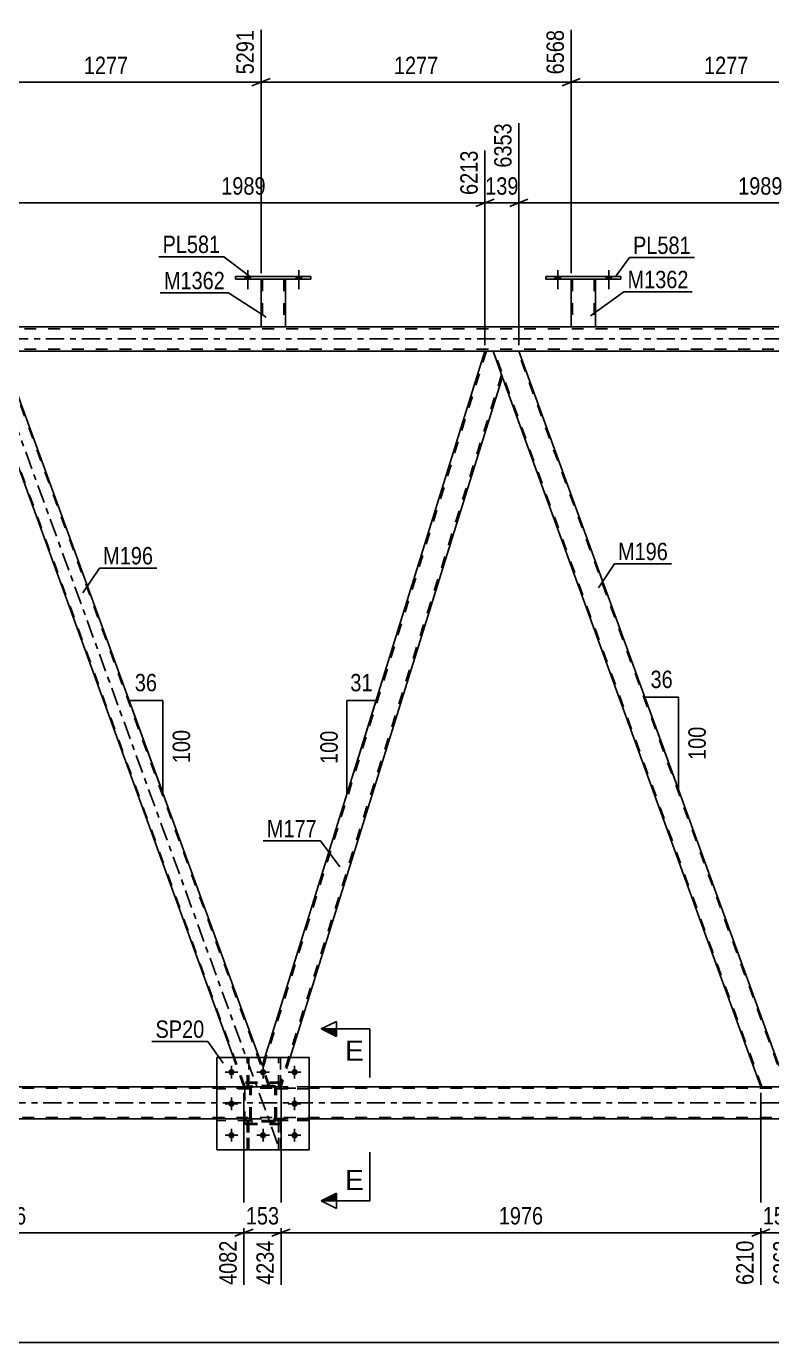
# Model space of a CAD drawing. Header units: millimetres. Extents: x -97 to 744, y -428 to 166.
# Drawn here: x 164 to 286.8, y -165.4 to 51.5 of the extents above; entities that cross this region are included whole.
import ezdxf

# ---------------------------------------------------------------- set-up
doc = ezdxf.new("R2010")
doc.units = ezdxf.units.MM
doc.linetypes.add('DXK_LINE_DOT2', pattern=[3.9198, 1.9599, -1.9599])
doc.linetypes.add('DXK_LINE_DOT3', pattern=[5.9187, 2.979, -0.9799, 0.9799, -0.9799])
doc.styles.add('Arial', font='ARIAL.TTF', dxfattribs={"height": 0.2})
doc.styles.add('Arial Narrow', font='ARIALN.TTF', dxfattribs={"height": 0.2})

# ---------------------------------------------------------------- blocks, each defined once
blk = doc.blocks.new('Part-814185529-4135 - 3717')
at = {"color": 2, "linetype": 'Continuous'}
for p, q in [((202.71, 9.84), (202.71, 2)), ((206.71, 9.84), (206.71, 2)), ((202.71, 2), (206.71, 2))]:
    blk.add_line(p, q, dxfattribs=at)
at = {"color": 7, "linetype": 'DXK_LINE_DOT2'}
for p, q in [((202.71, 9.84), (206.71, 9.84)), ((202.71, 9.84), (202.71, 9.84)), ((202.71, 9.84), (202.71, 9.84)), ((202.95, 9.84), (202.95, 2)), ((206.47, 9.84), (206.47, 2)), ((206.71, 9.84), (206.71, 9.84)), ((206.71, 9.84), (206.71, 9.84)), ((206.41, 2), (206.45, 2)), ((206.41, 2), (206.45, 2)), ((206.45, 2), (206.47, 2)), ((206.45, 2), (206.47, 2))]:
    blk.add_line(p, q, dxfattribs=at)
blk = doc.blocks.new('Part-814185529-3800 - 3717')
at = {"color": 7, "linetype": 'DXK_LINE_DOT2'}
for p, q in [((205.59, -133.6), (205.59, -128.77)), ((205.59, -128.77), (205.91, -128.77)), ((205.59, -129.37), (205.91, -129.37)), ((205.91, -128.77), (205.91, -133.6)), ((205.91, -133.6), (205.59, -133.6))]:
    blk.add_line(p, q, dxfattribs=at)
blk = doc.blocks.new('Part-814185529-3842 - 3717')
at = {"color": 7, "linetype": 'DXK_LINE_DOT2'}
for p, q in [((205.91, -128.77), (205.59, -128.77)), ((205.59, -128.77), (205.59, -133.6)), ((205.59, -129.37), (205.91, -129.37)), ((205.91, -133.6), (205.91, -128.77)), ((205.59, -133.6), (205.91, -133.6))]:
    blk.add_line(p, q, dxfattribs=at)
blk = doc.blocks.new('Part-814185529-3785 - 3717')
at = {"color": 7, "linetype": 'DXK_LINE_DOT2'}
for p, q in [((200.83, -123.24), (195.43, -123.24)), ((195.43, -123.56), (195.43, -123.24)), ((200.83, -123.56), (195.43, -123.56)), ((200.23, -123.56), (200.23, -123.24)), ((200.83, -123.24), (200.83, -123.56))]:
    blk.add_line(p, q, dxfattribs=at)
blk = doc.blocks.new('Part-814185529-3806 - 3717')
at = {"color": 7, "linetype": 'DXK_LINE_DOT2'}
for p, q in [((205.59, -123.25), (205.59, -118.4)), ((205.59, -118.4), (205.91, -118.4)), ((205.91, -118.4), (205.91, -123.25)), ((205.59, -122.65), (205.91, -122.65)), ((205.91, -123.25), (205.59, -123.25))]:
    blk.add_line(p, q, dxfattribs=at)
blk = doc.blocks.new('Part-814185529-3753 - 3717')
at = {"color": 7, "linetype": 'DXK_LINE_DOT2'}
for p, q in [((200.71, -128.77), (200.39, -128.77)), ((200.39, -128.77), (200.39, -133.6)), ((200.39, -129.37), (200.71, -129.37)), ((200.71, -133.6), (200.71, -128.77)), ((200.39, -133.6), (200.71, -133.6))]:
    blk.add_line(p, q, dxfattribs=at)
blk = doc.blocks.new('Part-814185529-3756 - 3717')
at = {"color": 2, "linetype": 'Continuous'}
for p, q in [((205.59, -118.4), (205.59, -118.4)), ((205.91, -118.4), (205.59, -118.4)), ((205.91, -118.4), (205.91, -118.4))]:
    blk.add_line(p, q, dxfattribs=at)
at = {"color": 7, "linetype": 'DXK_LINE_DOT2'}
for p, q in [((205.59, -123.25), (205.59, -118.4)), ((205.91, -123.25), (205.91, -118.4)), ((205.59, -122.65), (205.91, -122.65)), ((205.91, -123.25), (205.59, -123.25))]:
    blk.add_line(p, q, dxfattribs=at)
blk = doc.blocks.new('Part-814185529-3828 - 3717')
at = {"color": 7, "linetype": 'DXK_LINE_DOT2'}
for p, q in [((210.63, -128.44), (205.23, -128.44)), ((205.23, -128.44), (205.23, -128.76)), ((205.23, -128.76), (210.63, -128.76)), ((205.83, -128.76), (205.83, -128.44)), ((210.63, -128.76), (210.63, -128.44))]:
    blk.add_line(p, q, dxfattribs=at)
blk = doc.blocks.new('Part-814185529-3831 - 3717')
at = {"color": 7, "linetype": 'DXK_LINE_DOT2'}
for p, q in [((200.39, -123.25), (200.39, -118.4)), ((200.39, -118.4), (200.71, -118.4)), ((200.71, -118.4), (200.71, -123.25)), ((200.39, -122.65), (200.71, -122.65)), ((200.71, -123.25), (200.39, -123.25))]:
    blk.add_line(p, q, dxfattribs=at)
blk = doc.blocks.new('Part-814185529-4130 - 3717')
at = {"color": 2, "linetype": 'Continuous'}
for p, q in [((249.59, 10.32), (249.59, 9.84)), ((261.99, 10.32), (249.59, 10.32)), ((249.59, 9.84), (261.99, 9.84)), ((261.99, 9.84), (261.99, 10.32))]:
    blk.add_line(p, q, dxfattribs=at)
blk = doc.blocks.new('Part-814185529-3772 - 3717')
at = {"color": 7, "linetype": 'DXK_LINE_DOT2'}
for p, q in [((200.83, -123.48), (200.87, -123.3)), ((200.87, -123.3), (200.83, -123.48)), ((200.83, -128.52), (200.83, -123.48)), ((201.07, -123.48), (201.09, -123.39)), ((201.07, -128.52), (201.07, -123.48)), ((201.09, -123.39), (201.14, -123.31)), ((201.13, -123.04), (201.31, -123)), ((201.31, -123), (201.13, -123.04)), ((201.14, -123.31), (201.22, -123.26)), ((201.22, -123.26), (201.31, -123.24)), ((204.75, -123), (201.31, -123)), ((201.31, -123.24), (204.75, -123.24)), ((204.75, -123), (204.94, -123.04)), ((204.94, -123.04), (204.75, -123)), ((204.75, -123.24), (204.85, -123.26)), ((204.85, -123.26), (204.92, -123.31)), ((204.92, -123.31), (204.98, -123.39)), ((204.98, -123.39), (204.99, -123.48)), ((204.99, -128.52), (204.99, -123.48)), ((205.2, -123.3), (205.23, -123.48)), ((205.23, -123.48), (205.2, -123.3)), ((205.23, -128.52), (205.23, -123.48)), ((200.87, -128.71), (200.83, -128.52)), ((200.83, -128.52), (200.87, -128.71)), ((201.09, -128.62), (201.07, -128.52)), ((201.14, -128.69), (201.09, -128.62)), ((201.31, -129), (201.13, -128.97)), ((201.13, -128.97), (201.31, -129)), ((201.22, -128.75), (201.14, -128.69)), ((201.31, -128.76), (201.22, -128.75)), ((204.75, -128.76), (201.31, -128.76)), ((204.75, -129), (201.31, -129)), ((204.85, -128.75), (204.75, -128.76)), ((204.94, -128.97), (204.75, -129)), ((204.75, -129), (204.94, -128.97)), ((204.92, -128.69), (204.85, -128.75)), ((204.98, -128.62), (204.92, -128.69)), ((204.99, -128.52), (204.98, -128.62)), ((205.23, -128.52), (205.2, -128.71)), ((205.2, -128.71), (205.23, -128.52))]:
    blk.add_line(p, q, dxfattribs=at)
at = {"color": 7, "linetype": 'DXK_LINE_DOT3'}
blk.add_line((203.03, -126), (203.03, -126), dxfattribs=at)
at = {"color": 7, "linetype": 'DXK_LINE_DOT2'}
for centre, start, end in [((201.31, -123.48), 112.5, 157.5), ((201.31, -123.48), 112.5, 157.5), ((204.75, -123.48), 22.5, 67.5), ((204.75, -123.48), 22.5, 67.5), ((201.31, -128.52), 202.5, 247.5), ((201.31, -128.52), 202.5, 247.5), ((204.75, -128.52), 292.5, 337.5), ((204.75, -128.52), 292.5, 337.5)]:
    blk.add_arc(centre, 0.48, start, end, dxfattribs=at)
blk = doc.blocks.new('Part-814185529-3775 - 3717')
at = {"color": 7, "linetype": 'DXK_LINE_DOT2'}
for p, q in [((200.83, -123.24), (195.43, -123.24)), ((195.43, -123.24), (195.43, -123.56)), ((200.83, -123.56), (195.43, -123.56)), ((200.23, -123.56), (200.23, -123.24)), ((200.83, -123.56), (200.83, -123.24))]:
    blk.add_line(p, q, dxfattribs=at)
blk = doc.blocks.new('Part-814185529-3849 - 3717')
at = {"color": 7, "linetype": 'DXK_LINE_DOT2'}
for p, q in [((195.43, -118.4), (210.63, -118.4)), ((195.43, -118.4), (195.43, -133.6)), ((210.63, -118.4), (210.63, -133.6)), ((195.43, -133.6), (210.63, -133.6))]:
    blk.add_line(p, q, dxfattribs=at)
blk = doc.blocks.new('Part-814185529-3778 - 3717')
at = {"color": 7, "linetype": 'DXK_LINE_DOT2'}
for p, q in [((200.83, -128.44), (195.43, -128.44)), ((195.43, -128.44), (195.43, -128.76)), ((200.83, -128.76), (195.43, -128.76)), ((200.23, -128.76), (200.23, -128.44)), ((200.83, -128.76), (200.83, -128.44))]:
    blk.add_line(p, q, dxfattribs=at)
blk = doc.blocks.new('Part-814185529-3782 - 3717')
at = {"color": 7, "linetype": 'DXK_LINE_DOT2'}
for p, q in [((205.23, -128.76), (205.23, -128.44)), ((205.23, -128.44), (210.63, -128.44)), ((210.63, -128.76), (205.23, -128.76)), ((205.83, -128.76), (205.83, -128.44)), ((210.63, -128.44), (210.63, -128.76))]:
    blk.add_line(p, q, dxfattribs=at)
blk = doc.blocks.new('Part-814185529-3788 - 3717')
at = {"color": 7, "linetype": 'DXK_LINE_DOT2'}
for p, q in [((200.83, -128.44), (195.43, -128.44)), ((195.43, -128.76), (195.43, -128.44)), ((200.83, -128.76), (195.43, -128.76)), ((200.23, -128.76), (200.23, -128.44)), ((200.83, -128.44), (200.83, -128.76))]:
    blk.add_line(p, q, dxfattribs=at)
blk = doc.blocks.new('Part-814185529-3791 - 3717')
at = {"color": 2, "linetype": 'Continuous'}
for p, q in [((200.39, -118.4), (200.39, -118.4)), ((200.71, -118.4), (200.39, -118.4)), ((200.71, -118.4), (200.71, -118.4))]:
    blk.add_line(p, q, dxfattribs=at)
at = {"color": 7, "linetype": 'DXK_LINE_DOT2'}
for p, q in [((200.39, -123.25), (200.39, -118.4)), ((200.71, -123.25), (200.71, -118.4)), ((200.39, -122.65), (200.71, -122.65)), ((200.71, -123.25), (200.39, -123.25))]:
    blk.add_line(p, q, dxfattribs=at)
blk = doc.blocks.new('Part-814185529-3819 - 3717')
at = {"color": 7, "linetype": 'DXK_LINE_DOT2'}
for p, q in [((205.23, -123.56), (205.23, -123.24)), ((205.23, -123.24), (210.63, -123.24)), ((210.63, -123.56), (205.23, -123.56)), ((205.83, -123.56), (205.83, -123.24)), ((210.63, -123.24), (210.63, -123.56))]:
    blk.add_line(p, q, dxfattribs=at)
blk = doc.blocks.new('Part-814185529-3825 - 3717')
at = {"color": 7, "linetype": 'DXK_LINE_DOT2'}
for p, q in [((210.63, -123.24), (205.23, -123.24)), ((205.23, -123.24), (205.23, -123.56)), ((205.23, -123.56), (210.63, -123.56)), ((205.83, -123.56), (205.83, -123.24)), ((210.63, -123.56), (210.63, -123.24))]:
    blk.add_line(p, q, dxfattribs=at)
blk = doc.blocks.new('Part-814185529-3848 - 3717')
at = {"color": 2, "linetype": 'Continuous'}
for p, q in [((210.63, -118.4), (195.43, -118.4)), ((195.43, -133.6), (195.43, -118.4)), ((210.63, -133.6), (210.63, -118.4)), ((210.63, -133.6), (195.43, -133.6))]:
    blk.add_line(p, q, dxfattribs=at)
blk = doc.blocks.new('Part-814185529-3850 - 3717')
at = {"color": 7, "linetype": 'DXK_LINE_DOT2'}
for p, q in [((200.83, -123.48), (200.87, -123.3)), ((200.87, -123.3), (200.83, -123.48)), ((200.83, -128.52), (200.83, -123.48)), ((201.07, -123.48), (201.09, -123.39)), ((201.07, -128.52), (201.07, -123.48)), ((201.09, -123.39), (201.14, -123.31)), ((201.13, -123.04), (201.31, -123)), ((201.31, -123), (201.13, -123.04)), ((201.14, -123.31), (201.22, -123.26)), ((201.22, -123.26), (201.31, -123.24)), ((204.75, -123), (201.31, -123)), ((201.31, -123.24), (204.75, -123.24)), ((204.75, -123), (204.94, -123.04)), ((204.94, -123.04), (204.75, -123)), ((204.75, -123.24), (204.85, -123.26)), ((204.85, -123.26), (204.92, -123.31)), ((204.92, -123.31), (204.98, -123.39)), ((204.98, -123.39), (204.99, -123.48)), ((204.99, -128.52), (204.99, -123.48)), ((205.2, -123.3), (205.23, -123.48)), ((205.23, -123.48), (205.2, -123.3)), ((205.23, -128.52), (205.23, -123.48)), ((200.87, -128.71), (200.83, -128.52)), ((200.83, -128.52), (200.87, -128.71)), ((201.09, -128.62), (201.07, -128.52)), ((201.14, -128.69), (201.09, -128.62)), ((201.31, -129), (201.13, -128.97)), ((201.13, -128.97), (201.31, -129)), ((201.22, -128.75), (201.14, -128.69)), ((201.31, -128.76), (201.22, -128.75)), ((204.75, -128.76), (201.31, -128.76)), ((204.75, -129), (201.31, -129)), ((204.85, -128.75), (204.75, -128.76)), ((204.94, -128.97), (204.75, -129)), ((204.75, -129), (204.94, -128.97)), ((204.92, -128.69), (204.85, -128.75)), ((204.98, -128.62), (204.92, -128.69)), ((204.99, -128.52), (204.98, -128.62)), ((205.23, -128.52), (205.2, -128.71)), ((205.2, -128.71), (205.23, -128.52))]:
    blk.add_line(p, q, dxfattribs=at)
at = {"color": 7, "linetype": 'DXK_LINE_DOT3'}
blk.add_line((203.03, -126), (203.03, -126), dxfattribs=at)
at = {"color": 7, "linetype": 'DXK_LINE_DOT2'}
for centre, start, end in [((201.31, -123.48), 112.5, 157.5), ((201.31, -123.48), 112.5, 157.5), ((204.75, -123.48), 22.5, 67.5), ((204.75, -123.48), 22.5, 67.5), ((201.31, -128.52), 202.5, 247.5), ((201.31, -128.52), 202.5, 247.5), ((204.75, -128.52), 292.5, 337.5), ((204.75, -128.52), 292.5, 337.5)]:
    blk.add_arc(centre, 0.48, start, end, dxfattribs=at)
blk = doc.blocks.new('Part-814185529-3851 - 3717')
at = {"color": 7, "linetype": 'DXK_LINE_DOT2'}
for p, q in [((206.03, -122.6), (200.03, -122.6)), ((200.03, -129.4), (200.03, -122.6)), ((206.03, -129.4), (206.03, -122.6)), ((206.03, -129.4), (200.03, -129.4))]:
    blk.add_line(p, q, dxfattribs=at)
blk = doc.blocks.new('Part-814185529-3928 - 3717')
at = {"color": 7, "linetype": 'DXK_LINE_DOT2'}
for p, q in [((639.97, 1.68), (25.23, 1.68)), ((206.71, 2), (202.71, 2)), ((257.79, 2), (253.79, 2)), ((639.97, -1.68), (25.23, -1.68)), ((245.16, -2), (239.59, -2))]:
    blk.add_line(p, q, dxfattribs=at)
at = {"color": 7, "linetype": 'DXK_LINE_DOT3'}
blk.add_line((25.23, 0), (639.97, 0), dxfattribs=at)
at = {"color": 2, "linetype": 'Continuous'}
for p, q in [((202.71, 2), (155.63, 2)), ((253.79, 2), (206.71, 2)), ((304.87, 2), (257.79, 2)), ((239.59, -2), (160.03, -2)), ((324.72, -2), (245.16, -2))]:
    blk.add_line(p, q, dxfattribs=at)
blk = doc.blocks.new('Bolt-814185529-3929 - 3717')
at = {"linetype": 'Continuous'}
for points in [[(198.35, -120.8, -1), (197.31, -120.8, -1)], [(203.55, -120.8, -1), (202.51, -120.8, -1)], [(208.75, -120.8, -1), (207.71, -120.8, -1)], [(198.35, -126, -1), (197.31, -126, -1)], [(208.75, -126, -1), (207.71, -126, -1)], [(198.35, -131.2, -1), (197.31, -131.2, -1)], [(203.55, -131.2, -1), (202.51, -131.2, -1)], [(208.75, -131.2, -1), (207.71, -131.2, -1)]]:
    blk.add_hatch(color=1, dxfattribs=at).paths.add_polyline_path(points)
at = {"color": 1, "linetype": 'Continuous'}
for p, q in [((198.87, -120.8), (196.79, -120.8)), ((197.83, -119.76), (197.83, -121.84)), ((204.07, -120.8), (201.99, -120.8)), ((203.03, -119.76), (203.03, -121.84)), ((209.27, -120.8), (207.19, -120.8)), ((208.23, -119.76), (208.23, -121.84)), ((197.83, -124.96), (197.83, -127.04)), ((208.23, -124.96), (208.23, -127.04)), ((198.87, -126), (196.79, -126)), ((209.27, -126), (207.19, -126)), ((198.87, -131.2), (196.79, -131.2)), ((197.83, -130.16), (197.83, -132.24)), ((204.07, -131.2), (201.99, -131.2)), ((203.03, -130.16), (203.03, -132.24)), ((209.27, -131.2), (207.19, -131.2)), ((208.23, -130.16), (208.23, -132.24))]:
    blk.add_line(p, q, dxfattribs=at)
blk = doc.blocks.new('Part-814185529-3934 - 3717')
at = {"color": 7, "linetype": 'DXK_LINE_DOT2'}
for p, q in [((239.84, -2), (203.02, -120.12)), ((242.32, -5.88), (205.74, -123.22)), ((242.45, -6.25), (242.44, -6.2)), ((242.45, -6.25), (242.44, -6.2)), ((203.31, -118.4), (202.89, -119.75)), ((207.5, -118.4), (206, -123.22)), ((204.15, -123.22), (202.89, -119.75)), ((206, -123.22), (204.15, -123.22))]:
    blk.add_line(p, q, dxfattribs=at)
at = {"color": 2, "linetype": 'Continuous'}
for p, q in [((239.59, -2), (203.31, -118.4)), ((240.91, -2), (239.59, -2)), ((242.44, -6.2), (240.91, -2)), ((242.45, -6.25), (207.5, -118.4))]:
    blk.add_line(p, q, dxfattribs=at)
blk = doc.blocks.new('Part-814185529-3939 - 3717')
at = {"color": 7, "linetype": 'DXK_LINE_DOT3'}
blk.add_line((205.44, -132.62), (154.48, 7.4), dxfattribs=at)
at = {"color": 2, "linetype": 'Continuous'}
for p, q in [((160.03, -2), (155.77, -2)), ((202.4, -118.4), (160.03, -2)), ((198.14, -118.4), (157.3, -6.2))]:
    blk.add_line(p, q, dxfattribs=at)
at = {"color": 7, "linetype": 'DXK_LINE_DOT2'}
for p, q in [((155.77, -2), (157.3, -6.2)), ((200.06, -123.22), (155.94, -2)), ((203.98, -123.22), (159.86, -2)), ((199.89, -123.22), (198.14, -118.4)), ((204.15, -123.22), (202.4, -118.4)), ((204.15, -123.22), (199.89, -123.22))]:
    blk.add_line(p, q, dxfattribs=at)
blk = doc.blocks.new('Part-814185529-3957 - 3717')
at = {"color": 2, "linetype": 'Continuous'}
for p, q in [((195.43, -123.22), (36.63, -123.22)), ((365.7, -123.22), (210.63, -123.22)), ((195.43, -128.5), (36.63, -128.5)), ((365.7, -128.5), (210.63, -128.5))]:
    blk.add_line(p, q, dxfattribs=at)
at = {"color": 7, "linetype": 'DXK_LINE_DOT2'}
for p, q in [((651.37, -123.46), (36.63, -123.46)), ((210.63, -123.22), (195.43, -123.22)), ((651.37, -128.26), (36.63, -128.26)), ((210.63, -128.5), (195.43, -128.5))]:
    blk.add_line(p, q, dxfattribs=at)
at = {"color": 7, "linetype": 'DXK_LINE_DOT3'}
blk.add_line((36.63, -125.86), (651.37, -125.86), dxfattribs=at)
blk = doc.blocks.new('Part-814185529-3962 - 3717')
at = {"color": 7, "linetype": 'DXK_LINE_DOT2'}
for p, q in [((206.03, -122.47), (200.03, -122.47)), ((200.03, -129.27), (200.03, -122.47)), ((206.03, -129.27), (206.03, -122.47)), ((206.03, -129.27), (200.03, -129.27))]:
    blk.add_line(p, q, dxfattribs=at)
blk = doc.blocks.new('Part-814185529-3992 - 3717')
at = {"color": 2, "linetype": 'Continuous'}
for p, q in [((245.16, -2), (240.91, -2)), ((288.04, -119.8), (245.16, -2)), ((285.03, -123.22), (242.44, -6.2))]:
    blk.add_line(p, q, dxfattribs=at)
at = {"color": 7, "linetype": 'DXK_LINE_DOT2'}
for p, q in [((240.91, -2), (242.44, -6.2)), ((285.2, -123.22), (241.08, -2)), ((289.11, -123.22), (244.99, -2)), ((289.28, -123.22), (288.04, -119.8)), ((285.03, -123.22), (289.28, -123.22))]:
    blk.add_line(p, q, dxfattribs=at)
blk = doc.blocks.new('Part-814185529-4006 - 3717')
at = {"color": 7, "linetype": 'DXK_LINE_DOT2'}
for p, q in [((200.39, -133.6), (200.39, -128.77)), ((200.39, -128.77), (200.71, -128.77)), ((200.39, -129.37), (200.71, -129.37)), ((200.71, -128.77), (200.71, -133.6)), ((200.71, -133.6), (200.39, -133.6))]:
    blk.add_line(p, q, dxfattribs=at)
blk = doc.blocks.new('Bolt-814185529-4035 - 3717')
at = {"color": 1, "linetype": 'Continuous'}
for p, q in [((196.79, -120.8), (197.49, -120.8)), ((197.83, -119.76), (197.83, -120.46)), ((197.83, -121.84), (197.83, -121.15)), ((198.87, -120.8), (198.18, -120.8)), ((201.99, -120.8), (202.69, -120.8)), ((203.03, -119.76), (203.03, -120.46)), ((203.03, -121.84), (203.03, -121.15)), ((204.07, -120.8), (203.38, -120.8)), ((207.19, -120.8), (207.89, -120.8)), ((208.23, -119.76), (208.23, -120.46)), ((208.23, -121.84), (208.23, -121.15)), ((209.27, -120.8), (208.58, -120.8)), ((197.83, -124.96), (197.83, -125.66)), ((208.23, -124.96), (208.23, -125.66)), ((196.79, -126), (197.49, -126)), ((197.83, -127.04), (197.83, -126.35)), ((198.87, -126), (198.18, -126)), ((207.19, -126), (207.89, -126)), ((208.23, -127.04), (208.23, -126.35)), ((209.27, -126), (208.58, -126)), ((196.79, -131.2), (197.49, -131.2)), ((197.83, -130.16), (197.83, -130.86)), ((197.83, -132.24), (197.83, -131.55)), ((198.87, -131.2), (198.18, -131.2)), ((201.99, -131.2), (202.69, -131.2)), ((203.03, -130.16), (203.03, -130.86)), ((203.03, -132.24), (203.03, -131.55)), ((204.07, -131.2), (203.38, -131.2)), ((207.19, -131.2), (207.89, -131.2)), ((208.23, -130.16), (208.23, -130.86)), ((208.23, -132.24), (208.23, -131.55)), ((209.27, -131.2), (208.58, -131.2))]:
    blk.add_line(p, q, dxfattribs=at)
blk = doc.blocks.new('Part-814185529-4125 - 3717')
at = {"color": 2, "linetype": 'Continuous'}
for p, q in [((253.79, 9.84), (253.79, 2)), ((257.79, 9.84), (257.79, 2)), ((253.79, 2), (257.79, 2))]:
    blk.add_line(p, q, dxfattribs=at)
at = {"color": 7, "linetype": 'DXK_LINE_DOT2'}
for p, q in [((253.79, 9.84), (257.79, 9.84)), ((253.79, 9.84), (253.79, 9.84)), ((253.79, 9.84), (253.79, 9.84)), ((254.03, 9.84), (254.03, 2)), ((257.55, 9.84), (257.55, 2)), ((257.79, 9.84), (257.79, 9.84)), ((257.79, 9.84), (257.79, 9.84)), ((257.49, 2), (257.53, 2)), ((257.49, 2), (257.53, 2)), ((257.53, 2), (257.55, 2)), ((257.53, 2), (257.55, 2))]:
    blk.add_line(p, q, dxfattribs=at)
blk = doc.blocks.new('Part-814185529-4140 - 3717')
at = {"color": 2, "linetype": 'Continuous'}
for p, q in [((198.51, 10.32), (198.51, 9.84)), ((210.91, 10.32), (198.51, 10.32)), ((198.51, 9.84), (210.91, 9.84)), ((210.91, 9.84), (210.91, 10.32))]:
    blk.add_line(p, q, dxfattribs=at)
blk = doc.blocks.new('Bolt-814185529-4185 - 3717')
at = {"linetype": 'Continuous'}
for points in [[(251.15, 9.84), (252.03, 9.84), (252.03, 10.32), (251.15, 10.32)], [(259.55, 9.84), (260.43, 9.84), (260.43, 10.32), (259.55, 10.32)]]:
    blk.add_hatch(color=1, dxfattribs=at).paths.add_polyline_path(points)
at = {"color": 1, "linetype": 'Continuous'}
for p, q in [((251.59, 11.32), (251.59, 8.2)), ((259.99, 11.32), (259.99, 8.2)), ((251.15, 10.32), (251.15, 9.84)), ((252.03, 10.32), (252.03, 9.84)), ((259.55, 10.32), (259.55, 9.84)), ((260.43, 10.32), (260.43, 9.84))]:
    blk.add_line(p, q, dxfattribs=at)
blk = doc.blocks.new('Bolt-814185529-4186 - 3717')
at = {"linetype": 'Continuous'}
for points in [[(251.15, 9.84), (252.03, 9.84), (252.03, 10.32), (251.15, 10.32)], [(259.55, 9.84), (260.43, 9.84), (260.43, 10.32), (259.55, 10.32)]]:
    blk.add_hatch(color=1, dxfattribs=at).paths.add_polyline_path(points)
at = {"color": 1, "linetype": 'Continuous'}
for p, q in [((251.59, 11.32), (251.59, 8.2)), ((259.99, 11.32), (259.99, 8.2)), ((251.15, 10.32), (251.15, 9.84)), ((252.03, 10.32), (252.03, 9.84)), ((259.55, 10.32), (259.55, 9.84)), ((260.43, 10.32), (260.43, 9.84))]:
    blk.add_line(p, q, dxfattribs=at)
blk = doc.blocks.new('Bolt-814185529-4187 - 3717')
at = {"linetype": 'Continuous'}
for points in [[(200.07, 9.84), (200.95, 9.84), (200.95, 10.32), (200.07, 10.32)], [(208.47, 9.84), (209.35, 9.84), (209.35, 10.32), (208.47, 10.32)]]:
    blk.add_hatch(color=1, dxfattribs=at).paths.add_polyline_path(points)
at = {"color": 1, "linetype": 'Continuous'}
for p, q in [((200.51, 11.32), (200.51, 8.2)), ((208.91, 11.32), (208.91, 8.2)), ((200.07, 10.32), (200.07, 9.84)), ((200.95, 10.32), (200.95, 9.84)), ((208.47, 10.32), (208.47, 9.84)), ((209.35, 10.32), (209.35, 9.84))]:
    blk.add_line(p, q, dxfattribs=at)
blk = doc.blocks.new('Bolt-814185529-4188 - 3717')
at = {"linetype": 'Continuous'}
for points in [[(200.07, 9.84), (200.95, 9.84), (200.95, 10.32), (200.07, 10.32)], [(208.47, 9.84), (209.35, 9.84), (209.35, 10.32), (208.47, 10.32)]]:
    blk.add_hatch(color=1, dxfattribs=at).paths.add_polyline_path(points)
at = {"color": 1, "linetype": 'Continuous'}
for p, q in [((200.51, 11.32), (200.51, 8.2)), ((208.91, 11.32), (208.91, 8.2)), ((200.07, 10.32), (200.07, 9.84)), ((200.95, 10.32), (200.95, 9.84)), ((208.47, 10.32), (208.47, 9.84)), ((209.35, 10.32), (209.35, 9.84))]:
    blk.add_line(p, q, dxfattribs=at)
blk = doc.blocks.new('AngleDimension-814185529-12829 - 3717')
at = {"color": 7, "linetype": 'Continuous'}
for p, q in [((182.37, -63.39), (180.97, -59.54)), ((186.51, -59.54), (180.97, -59.54)), ((186.51, -74.76), (180.97, -59.54)), ((186.51, -74.76), (186.51, -59.54))]:
    blk.add_line(p, q, dxfattribs=at)
at = {"color": 0}
for points in [[(186.17, -58.64), (186.17, -54.44), (181.31, -54.44), (181.31, -58.64)], [(191.61, -63.81), (187.41, -63.81), (187.41, -70.49), (191.61, -70.49)]]:
    blk.add_wipeout(points, dxfattribs=at)
at = {"color": 3, "style": 'Arial Narrow'}
blk.add_text('36', height=2.863, dxfattribs=at).set_placement((181.91, -58.04))
blk.add_text('100', height=2.863, rotation=90.0002, dxfattribs=at).set_placement((191.01, -69.89))
blk = doc.blocks.new('StraightDimension-814185529-4982 - 3717')
at = {"color": 7, "linetype": 'Continuous'}
for p, q in [((245.16, -1), (245.16, 35.54)), ((239.59, -1), (239.59, 31.04)), ((238.09, 21.83), (241.09, 23.03)), ((239.59, 22.43), (245.16, 22.43)), ((246.66, 23.03), (243.66, 21.83))]:
    blk.add_line(p, q, dxfattribs=at)
at = {"color": 0}
blk.add_wipeout([(245.72, 23.18), (245.72, 27.38), (239.03, 27.38), (239.03, 23.18)], dxfattribs=at)
at = {"color": 0, "linetype": 'Continuous'}
blk.add_wipeout([(244.56, 36.14), (240.36, 36.14), (240.36, 27.63), (244.56, 27.63)], dxfattribs=at)
at = {"color": 3, "linetype": 'Continuous', "style": 'Arial Narrow'}
blk.add_text('6353', height=2.863, rotation=90.0002, dxfattribs=at).set_placement((243.96, 28.23))
at = {"color": 3, "style": 'Arial Narrow'}
blk.add_text('139', height=2.863, dxfattribs=at).set_placement((239.63, 23.78))
blk = doc.blocks.new('StraightDimension-814185529-4630 - 3717')
at = {"color": 7, "linetype": 'Continuous'}
for p, q in [((206, -124.22), (206, -155.86)), ((285.03, -124.22), (285.03, -155.86)), ((207.5, -146.65), (204.5, -147.85)), ((206, -147.25), (285.03, -147.25)), ((283.53, -147.85), (286.53, -146.65))]:
    blk.add_line(p, q, dxfattribs=at)
at = {"color": 0}
blk.add_wipeout([(249.77, -146.5), (249.77, -142.3), (241.26, -142.3), (241.26, -146.5)], dxfattribs=at)
at = {"color": 0, "linetype": 'Continuous'}
blk.add_wipeout([(284.43, -147.95), (280.23, -147.95), (280.23, -156.46), (284.43, -156.46)], dxfattribs=at)
at = {"color": 3, "style": 'Arial Narrow'}
blk.add_text('1976', height=2.863, dxfattribs=at).set_placement((241.86, -145.9))
at = {"color": 3, "linetype": 'Continuous', "style": 'Arial Narrow'}
blk.add_text('6210', height=2.863, rotation=90.0002, dxfattribs=at).set_placement((283.83, -155.86))
blk = doc.blocks.new('StraightDimension-814185529-4963 - 3717')
at = {"color": 7, "linetype": 'Continuous'}
for p, q in [((245.16, -1), (245.16, 35.54)), ((324.72, -1), (324.72, 31.04)), ((246.66, 23.03), (243.66, 21.83)), ((245.16, 22.43), (324.72, 22.43)), ((323.22, 21.83), (326.22, 23.03))]:
    blk.add_line(p, q, dxfattribs=at)
at = {"color": 0, "linetype": 'Continuous'}
blk.add_wipeout([(324.12, 31.64), (319.92, 31.64), (319.92, 23.13), (324.12, 23.13)], dxfattribs=at)
at = {"color": 0}
blk.add_wipeout([(289.2, 23.18), (289.2, 27.38), (280.69, 27.38), (280.69, 23.18)], dxfattribs=at)
at = {"color": 3, "linetype": 'Continuous', "style": 'Arial Narrow'}
blk.add_text('8342', height=2.863, rotation=90.0002, dxfattribs=at).set_placement((323.52, 23.73))
at = {"color": 3, "style": 'Arial Narrow'}
blk.add_text('1989', height=2.863, dxfattribs=at).set_placement((281.29, 23.78))
blk = doc.blocks.new('StraightDimension-814185529-12306 - 3717')
at = {"color": 7, "linetype": 'Continuous'}
for p, q in [((253.79, 10.84), (253.79, 50.91)), ((304.87, 10.84), (304.87, 50.91)), ((255.29, 42.9), (252.29, 41.7)), ((253.79, 42.3), (304.87, 42.3)), ((303.37, 41.7), (306.37, 42.9))]:
    blk.add_line(p, q, dxfattribs=at)
at = {"color": 0, "linetype": 'Continuous'}
blk.add_wipeout([(304.27, 51.51), (300.07, 51.51), (300.07, 43), (304.27, 43)], dxfattribs=at)
at = {"color": 0}
blk.add_wipeout([(283.58, 43.05), (283.58, 47.25), (275.07, 47.25), (275.07, 43.05)], dxfattribs=at)
at = {"color": 3, "linetype": 'Continuous', "style": 'Arial Narrow'}
blk.add_text('7845', height=2.863, rotation=90.0002, dxfattribs=at).set_placement((303.67, 43.6))
at = {"color": 3, "style": 'Arial Narrow'}
blk.add_text('1277', height=2.863, dxfattribs=at).set_placement((275.67, 43.65))
blk = doc.blocks.new('StraightDimension-814185529-12308 - 3717')
at = {"color": 7, "linetype": 'Continuous'}
for p, q in [((151.63, 10.84), (151.63, 50.91)), ((202.71, 10.84), (202.71, 50.91)), ((153.13, 42.9), (150.13, 41.7)), ((151.63, 42.3), (202.71, 42.3)), ((201.21, 41.7), (204.21, 42.9))]:
    blk.add_line(p, q, dxfattribs=at)
at = {"color": 0, "linetype": 'Continuous'}
blk.add_wipeout([(202.11, 51.51), (197.91, 51.51), (197.91, 43), (202.11, 43)], dxfattribs=at)
at = {"color": 0}
blk.add_wipeout([(181.42, 43.05), (181.42, 47.25), (172.91, 47.25), (172.91, 43.05)], dxfattribs=at)
at = {"color": 3, "linetype": 'Continuous', "style": 'Arial Narrow'}
blk.add_text('5291', height=2.863, rotation=90.0002, dxfattribs=at).set_placement((201.51, 43.6))
at = {"color": 3, "style": 'Arial Narrow'}
blk.add_text('1277', height=2.863, dxfattribs=at).set_placement((173.51, 43.65))
blk = doc.blocks.new('StraightDimension-814185529-4783 - 3717')
at = {"color": 7, "linetype": 'Continuous'}
blk.add_line((-0.64, -165.37), (662.23, -165.37), dxfattribs=at)
blk = doc.blocks.new('AngleDimension-814185529-12857 - 3717')
at = {"color": 7, "linetype": 'Continuous'}
for p, q in [((269.14, -67.87), (265.91, -59.01)), ((271.45, -59.01), (265.91, -59.01)), ((271.45, -74.23), (265.91, -59.01)), ((271.45, -74.23), (271.45, -59.01))]:
    blk.add_line(p, q, dxfattribs=at)
at = {"color": 0}
for points in [[(271.11, -58.11), (271.11, -53.91), (266.26, -53.91), (266.26, -58.11)], [(276.55, -63.28), (272.35, -63.28), (272.35, -69.96), (276.55, -69.96)]]:
    blk.add_wipeout(points, dxfattribs=at)
at = {"color": 3, "style": 'Arial Narrow'}
blk.add_text('36', height=2.863, dxfattribs=at).set_placement((266.86, -57.51))
blk.add_text('100', height=2.863, rotation=90.0002, dxfattribs=at).set_placement((275.95, -69.36))
blk = doc.blocks.new('AngleDimension-814185529-12843 - 3717')
at = {"color": 7, "linetype": 'Continuous'}
for p, q in [((216.83, -59.55), (221.65, -59.55)), ((216.83, -75.01), (221.65, -59.55)), ((216.83, -75.01), (216.83, -59.55)), ((217.92, -71.53), (221.65, -59.55))]:
    blk.add_line(p, q, dxfattribs=at)
at = {"color": 0}
for points in [[(221.67, -58.65), (221.67, -54.45), (216.81, -54.45), (216.81, -58.65)], [(215.93, -63.94), (211.73, -63.94), (211.73, -70.62), (215.93, -70.62)]]:
    blk.add_wipeout(points, dxfattribs=at)
at = {"color": 3, "style": 'Arial Narrow'}
blk.add_text('31', height=2.863, dxfattribs=at).set_placement((217.41, -58.05))
blk.add_text('100', height=2.863, rotation=90.0002, dxfattribs=at).set_placement((215.33, -70.02))
blk = doc.blocks.new('StraightDimension-814185529-4592 - 3717')
at = {"color": 7, "linetype": 'Continuous'}
for p, q in [((120.86, -124.22), (120.86, -155.86)), ((199.89, -124.22), (199.89, -155.86)), ((122.36, -146.65), (119.36, -147.85)), ((120.86, -147.25), (199.89, -147.25)), ((198.39, -147.85), (201.39, -146.65))]:
    blk.add_line(p, q, dxfattribs=at)
at = {"color": 0}
blk.add_wipeout([(164.63, -146.5), (164.63, -142.3), (156.12, -142.3), (156.12, -146.5)], dxfattribs=at)
at = {"color": 0, "linetype": 'Continuous'}
blk.add_wipeout([(199.29, -147.95), (195.09, -147.95), (195.09, -156.46), (199.29, -156.46)], dxfattribs=at)
at = {"color": 3, "style": 'Arial Narrow'}
blk.add_text('1976', height=2.863, dxfattribs=at).set_placement((156.72, -145.9))
at = {"color": 3, "linetype": 'Continuous', "style": 'Arial Narrow'}
blk.add_text('4082', height=2.863, rotation=90.0002, dxfattribs=at).set_placement((198.69, -155.86))
blk = doc.blocks.new('StraightDimension-814185529-4611 - 3717')
at = {"color": 7, "linetype": 'Continuous'}
for p, q in [((199.89, -124.22), (199.89, -155.86)), ((206, -124.22), (206, -155.86)), ((198.39, -147.85), (201.39, -146.65)), ((199.89, -147.25), (206, -147.25)), ((207.5, -146.65), (204.5, -147.85))]:
    blk.add_line(p, q, dxfattribs=at)
at = {"color": 0}
blk.add_wipeout([(206.29, -146.5), (206.29, -142.3), (199.6, -142.3), (199.6, -146.5)], dxfattribs=at)
at = {"color": 0, "linetype": 'Continuous'}
blk.add_wipeout([(205.4, -147.95), (201.2, -147.95), (201.2, -156.46), (205.4, -156.46)], dxfattribs=at)
at = {"color": 3, "style": 'Arial Narrow'}
blk.add_text('153', height=2.863, dxfattribs=at).set_placement((200.2, -145.9))
at = {"color": 3, "linetype": 'Continuous', "style": 'Arial Narrow'}
blk.add_text('4234', height=2.863, rotation=90.0002, dxfattribs=at).set_placement((204.8, -155.86))
blk = doc.blocks.new('StraightDimension-814185529-4649 - 3717')
at = {"color": 7, "linetype": 'Continuous'}
for p, q in [((285.03, -124.22), (285.03, -155.86)), ((291.13, -124.22), (291.13, -155.86)), ((283.53, -147.85), (286.53, -146.65)), ((285.03, -147.25), (291.13, -147.25)), ((292.63, -146.65), (289.63, -147.85))]:
    blk.add_line(p, q, dxfattribs=at)
at = {"color": 0}
blk.add_wipeout([(291.42, -146.5), (291.42, -142.3), (284.74, -142.3), (284.74, -146.5)], dxfattribs=at)
at = {"color": 0, "linetype": 'Continuous'}
blk.add_wipeout([(290.53, -147.95), (286.33, -147.95), (286.33, -156.46), (290.53, -156.46)], dxfattribs=at)
at = {"color": 3, "style": 'Arial Narrow'}
blk.add_text('153', height=2.863, dxfattribs=at).set_placement((285.34, -145.9))
at = {"color": 3, "linetype": 'Continuous', "style": 'Arial Narrow'}
blk.add_text('6362', height=2.863, rotation=90.0002, dxfattribs=at).set_placement((289.93, -155.86))
blk = doc.blocks.new('StraightDimension-814185529-5001 - 3717')
at = {"color": 7, "linetype": 'Continuous'}
for p, q in [((160.03, -1), (160.03, 35.54)), ((239.59, -1), (239.59, 31.04)), ((161.53, 23.03), (158.53, 21.83)), ((160.03, 22.43), (239.59, 22.43)), ((238.09, 21.83), (241.09, 23.03))]:
    blk.add_line(p, q, dxfattribs=at)
at = {"color": 0, "linetype": 'Continuous'}
blk.add_wipeout([(238.99, 31.64), (234.79, 31.64), (234.79, 23.13), (238.99, 23.13)], dxfattribs=at)
at = {"color": 0}
blk.add_wipeout([(204.07, 23.18), (204.07, 27.38), (195.55, 27.38), (195.55, 23.18)], dxfattribs=at)
at = {"color": 3, "linetype": 'Continuous', "style": 'Arial Narrow'}
blk.add_text('6213', height=2.863, rotation=90.0002, dxfattribs=at).set_placement((238.39, 23.73))
at = {"color": 3, "style": 'Arial Narrow'}
blk.add_text('1989', height=2.863, dxfattribs=at).set_placement((196.15, 23.78))
blk = doc.blocks.new('StraightDimension-814185529-12307 - 3717')
at = {"color": 7, "linetype": 'Continuous'}
for p, q in [((202.71, 10.84), (202.71, 50.91)), ((253.79, 10.84), (253.79, 50.91)), ((204.21, 42.9), (201.21, 41.7)), ((202.71, 42.3), (253.79, 42.3)), ((252.29, 41.7), (255.29, 42.9))]:
    blk.add_line(p, q, dxfattribs=at)
at = {"color": 0, "linetype": 'Continuous'}
blk.add_wipeout([(253.19, 51.51), (248.99, 51.51), (248.99, 43), (253.19, 43)], dxfattribs=at)
at = {"color": 0}
blk.add_wipeout([(232.5, 43.05), (232.5, 47.25), (223.99, 47.25), (223.99, 43.05)], dxfattribs=at)
at = {"color": 3, "linetype": 'Continuous', "style": 'Arial Narrow'}
blk.add_text('6568', height=2.863, rotation=90.0002, dxfattribs=at).set_placement((252.59, 43.6))
at = {"color": 3, "style": 'Arial Narrow'}
blk.add_text('1277', height=2.863, dxfattribs=at).set_placement((224.59, 43.65))
blk = doc.blocks.new('Mark-814185529-3844 - 3717')
at = {"color": 0}
blk.add_wipeout([(193.36, -115.15), (193.36, -112.15), (185.32, -112.15), (185.32, -115.15)], dxfattribs=at)
blk.add_wipeout([(193.36, -115.15), (193.36, -112.15), (185.32, -112.15), (185.32, -115.15)], dxfattribs=at)
at = {"color": 30, "linetype": 'Continuous'}
for p in [(184.72, -115.75), (196.49, -119.33)]:
    blk.add_line(p, (193.96, -115.75), dxfattribs=at)
at = {"color": 3, "style": 'Arial Narrow'}
blk.add_text('SP20', height=2.863, dxfattribs=at).set_placement((185.32, -115.15))
blk = doc.blocks.new('Mark-814185529-3930 - 3717')
at = {"color": 0}
blk.add_wipeout([(211.88, -82.11), (211.88, -79.11), (203.66, -79.11), (203.66, -82.11)], dxfattribs=at)
blk.add_wipeout([(211.88, -82.11), (211.88, -79.11), (203.66, -79.11), (203.66, -82.11)], dxfattribs=at)
at = {"color": 30, "linetype": 'Continuous'}
for p in [(203.06, -82.71), (215.68, -86.99)]:
    blk.add_line(p, (212.48, -82.71), dxfattribs=at)
at = {"color": 3, "style": 'Arial Narrow'}
blk.add_text('M177', height=2.863, dxfattribs=at).set_placement((203.66, -82.11))
blk = doc.blocks.new('Mark-814185529-3935 - 3717')
at = {"color": 0}
blk.add_wipeout([(184.93, -37.14), (184.93, -34.14), (176.7, -34.14), (176.7, -37.14)], dxfattribs=at)
blk.add_wipeout([(184.93, -37.14), (184.93, -34.14), (176.7, -34.14), (176.7, -37.14)], dxfattribs=at)
at = {"color": 30, "linetype": 'Continuous'}
for p, q in [((173.34, -41.81), (176.1, -37.74)), ((176.1, -37.74), (185.53, -37.74))]:
    blk.add_line(p, q, dxfattribs=at)
at = {"color": 3, "style": 'Arial Narrow'}
blk.add_text('M196', height=2.863, dxfattribs=at).set_placement((176.7, -37.14))
blk = doc.blocks.new('Mark-814185529-3988 - 3717')
at = {"color": 0}
blk.add_wipeout([(269.73, -36.44), (269.73, -33.44), (261.5, -33.44), (261.5, -36.44)], dxfattribs=at)
blk.add_wipeout([(269.73, -36.44), (269.73, -33.44), (261.5, -33.44), (261.5, -36.44)], dxfattribs=at)
at = {"color": 30, "linetype": 'Continuous'}
for p, q in [((258.28, -41), (260.9, -37.04)), ((260.9, -37.04), (270.33, -37.04))]:
    blk.add_line(p, q, dxfattribs=at)
at = {"color": 3, "style": 'Arial Narrow'}
blk.add_text('M196', height=2.863, dxfattribs=at).set_placement((261.5, -36.44))
blk = doc.blocks.new('Mark-814185529-4131 - 3717')
at = {"color": 0}
blk.add_wipeout([(196.75, 8.2), (196.75, 11.2), (186.7, 11.2), (186.7, 8.2)], dxfattribs=at)
blk.add_wipeout([(196.75, 8.2), (196.75, 11.2), (186.7, 11.2), (186.7, 8.2)], dxfattribs=at)
at = {"color": 30, "linetype": 'Continuous'}
for p in [(186.1, 7.6), (203.52, 3.58)]:
    blk.add_line(p, (197.35, 7.6), dxfattribs=at)
at = {"color": 3, "style": 'Arial Narrow'}
blk.add_text('M1362', height=2.863, dxfattribs=at).set_placement((186.7, 8.2))
blk = doc.blocks.new('Mark-814185529-4121 - 3717')
at = {"color": 0}
blk.add_wipeout([(273.12, 8.37), (273.12, 11.37), (263.07, 11.37), (263.07, 8.37)], dxfattribs=at)
blk.add_wipeout([(273.12, 8.37), (273.12, 11.37), (263.07, 11.37), (263.07, 8.37)], dxfattribs=at)
at = {"color": 30, "linetype": 'Continuous'}
for p, q in [((256.95, 3.8), (262.47, 7.77)), ((262.47, 7.77), (273.72, 7.77))]:
    blk.add_line(p, q, dxfattribs=at)
at = {"color": 3, "style": 'Arial Narrow'}
blk.add_text('M1362', height=2.863, dxfattribs=at).set_placement((263.07, 8.37))
blk = doc.blocks.new('Mark-814185529-4126 - 3717')
at = {"color": 0}
blk.add_wipeout([(273.49, 14.01), (273.49, 17.01), (263.98, 17.01), (263.98, 14.01)], dxfattribs=at)
blk.add_wipeout([(273.49, 14.01), (273.49, 17.01), (263.98, 17.01), (263.98, 14.01)], dxfattribs=at)
at = {"color": 30, "linetype": 'Continuous'}
for p, q in [((261.01, 10.19), (263.38, 13.41)), ((263.38, 13.41), (274.09, 13.41))]:
    blk.add_line(p, q, dxfattribs=at)
at = {"color": 3, "style": 'Arial Narrow'}
blk.add_text('PL581', height=2.863, dxfattribs=at).set_placement((263.98, 14.01))
blk = doc.blocks.new('Mark-814185529-4136 - 3717')
at = {"color": 0}
blk.add_wipeout([(195.98, 14.16), (195.98, 17.16), (186.48, 17.16), (186.48, 14.16)], dxfattribs=at)
blk.add_wipeout([(195.98, 14.16), (195.98, 17.16), (186.48, 17.16), (186.48, 14.16)], dxfattribs=at)
at = {"color": 30, "linetype": 'Continuous'}
for p in [(185.88, 13.56), (201, 10.21)]:
    blk.add_line(p, (196.58, 13.56), dxfattribs=at)
at = {"color": 3, "style": 'Arial Narrow'}
blk.add_text('PL581', height=2.863, dxfattribs=at).set_placement((186.48, 14.16))
blk = doc.blocks.new('SectionMark-814185529-5363 - 3717')
at = {"linetype": 'Continuous'}
for points in [[(215.13, -113.68), (215.13, -114.93), (212.63, -113.68)], [(215.13, -140.74), (215.13, -141.99), (212.63, -141.99)]]:
    blk.add_hatch(color=6, dxfattribs=at).paths.add_polyline_path(points)
at = {"color": 6, "linetype": 'Continuous'}
for p, q in [((212.63, -113.68), (215.13, -112.43)), ((215.13, -114.93), (215.13, -112.43)), ((220.63, -113.68), (212.63, -113.68)), ((212.63, -113.68), (215.13, -114.93)), ((212.63, -141.99), (215.13, -140.74)), ((215.13, -140.74), (215.13, -143.24)), ((220.63, -141.99), (212.63, -141.99)), ((215.13, -143.24), (212.63, -141.99))]:
    blk.add_line(p, q, dxfattribs=at)
at = {"color": 0, "linetype": 'Continuous'}
for points in [[(219.63, -118.93), (219.63, -115.43), (216.52, -115.43), (216.52, -118.93)], [(219.63, -140.24), (219.63, -136.74), (216.52, -136.74), (216.52, -140.24)]]:
    blk.add_wipeout(points, dxfattribs=at)
at = {"color": 6, "linetype": 'Continuous'}
for p, q in [((220.63, -113.68), (220.63, -121.68)), ((220.63, -141.99), (220.63, -133.99))]:
    blk.add_line(p, q, dxfattribs=at)
at = {"color": 3, "linetype": 'Continuous', "style": 'Arial'}
for p in [(216.52, -118.93), (216.52, -140.24)]:
    blk.add_text('E', height=3.34, dxfattribs=at).set_placement(p)

msp = doc.modelspace()

# ---------------------------------------------------------------- block references
for name in ['Bolt-814185529-4187 - 3717', 'Bolt-814185529-4188 - 3717', 'Bolt-814185529-4185 - 3717', 'Bolt-814185529-4186 - 3717', 'Part-814185529-4140 - 3717', 'Part-814185529-4135 - 3717', 'Part-814185529-4130 - 3717', 'Part-814185529-4125 - 3717', 'Part-814185529-3939 - 3717', 'Part-814185529-3928 - 3717', 'Part-814185529-3934 - 3717', 'Part-814185529-3992 - 3717', 'Part-814185529-3849 - 3717', 'Part-814185529-3848 - 3717', 'Part-814185529-3831 - 3717', 'Part-814185529-3791 - 3717', 'Part-814185529-3806 - 3717', 'Part-814185529-3756 - 3717', 'Bolt-814185529-3929 - 3717', 'Bolt-814185529-4035 - 3717', 'Part-814185529-3957 - 3717', 'Part-814185529-3785 - 3717', 'Part-814185529-3775 - 3717', 'Part-814185529-3962 - 3717', 'Part-814185529-3851 - 3717', 'Part-814185529-3772 - 3717', 'Part-814185529-3850 - 3717', 'Part-814185529-3819 - 3717', 'Part-814185529-3825 - 3717', 'Part-814185529-3778 - 3717', 'Part-814185529-3788 - 3717', 'Part-814185529-3753 - 3717', 'Part-814185529-4006 - 3717', 'Part-814185529-3828 - 3717', 'Part-814185529-3782 - 3717', 'Part-814185529-3800 - 3717', 'Part-814185529-3842 - 3717']:
    msp.add_blockref(name, (0, 0))

# ---------------------------------------------------------------- next in the draw order: block references
for name in ['StraightDimension-814185529-12308 - 3717', 'StraightDimension-814185529-4982 - 3717', 'AngleDimension-814185529-12829 - 3717', 'StraightDimension-814185529-4630 - 3717']:
    msp.add_blockref(name, (0, 0))

# ---------------------------------------------------------------- next in the draw order: block references
for name in ['StraightDimension-814185529-5001 - 3717', 'StraightDimension-814185529-4963 - 3717', 'StraightDimension-814185529-4783 - 3717']:
    msp.add_blockref(name, (0, 0))

# ---------------------------------------------------------------- next in the draw order: block references
for name in ['StraightDimension-814185529-12306 - 3717', 'Mark-814185529-3935 - 3717', 'Mark-814185529-3988 - 3717', 'AngleDimension-814185529-12857 - 3717', 'AngleDimension-814185529-12843 - 3717', 'Mark-814185529-3930 - 3717', 'Mark-814185529-3844 - 3717', 'SectionMark-814185529-5363 - 3717', 'StraightDimension-814185529-4592 - 3717', 'StraightDimension-814185529-4649 - 3717']:
    msp.add_blockref(name, (0, 0))

# ---------------------------------------------------------------- next in the draw order: block references
for name in ['StraightDimension-814185529-12307 - 3717', 'Mark-814185529-4121 - 3717', 'StraightDimension-814185529-4611 - 3717']:
    msp.add_blockref(name, (0, 0))

# ---------------------------------------------------------------- next in the draw order: block references
for name in ['Mark-814185529-4126 - 3717', 'Mark-814185529-4131 - 3717']:
    msp.add_blockref(name, (0, 0))

# ---------------------------------------------------------------- next in the draw order: block references
msp.add_blockref('Mark-814185529-4136 - 3717', (0, 0))

doc.saveas('drawing.dxf')
